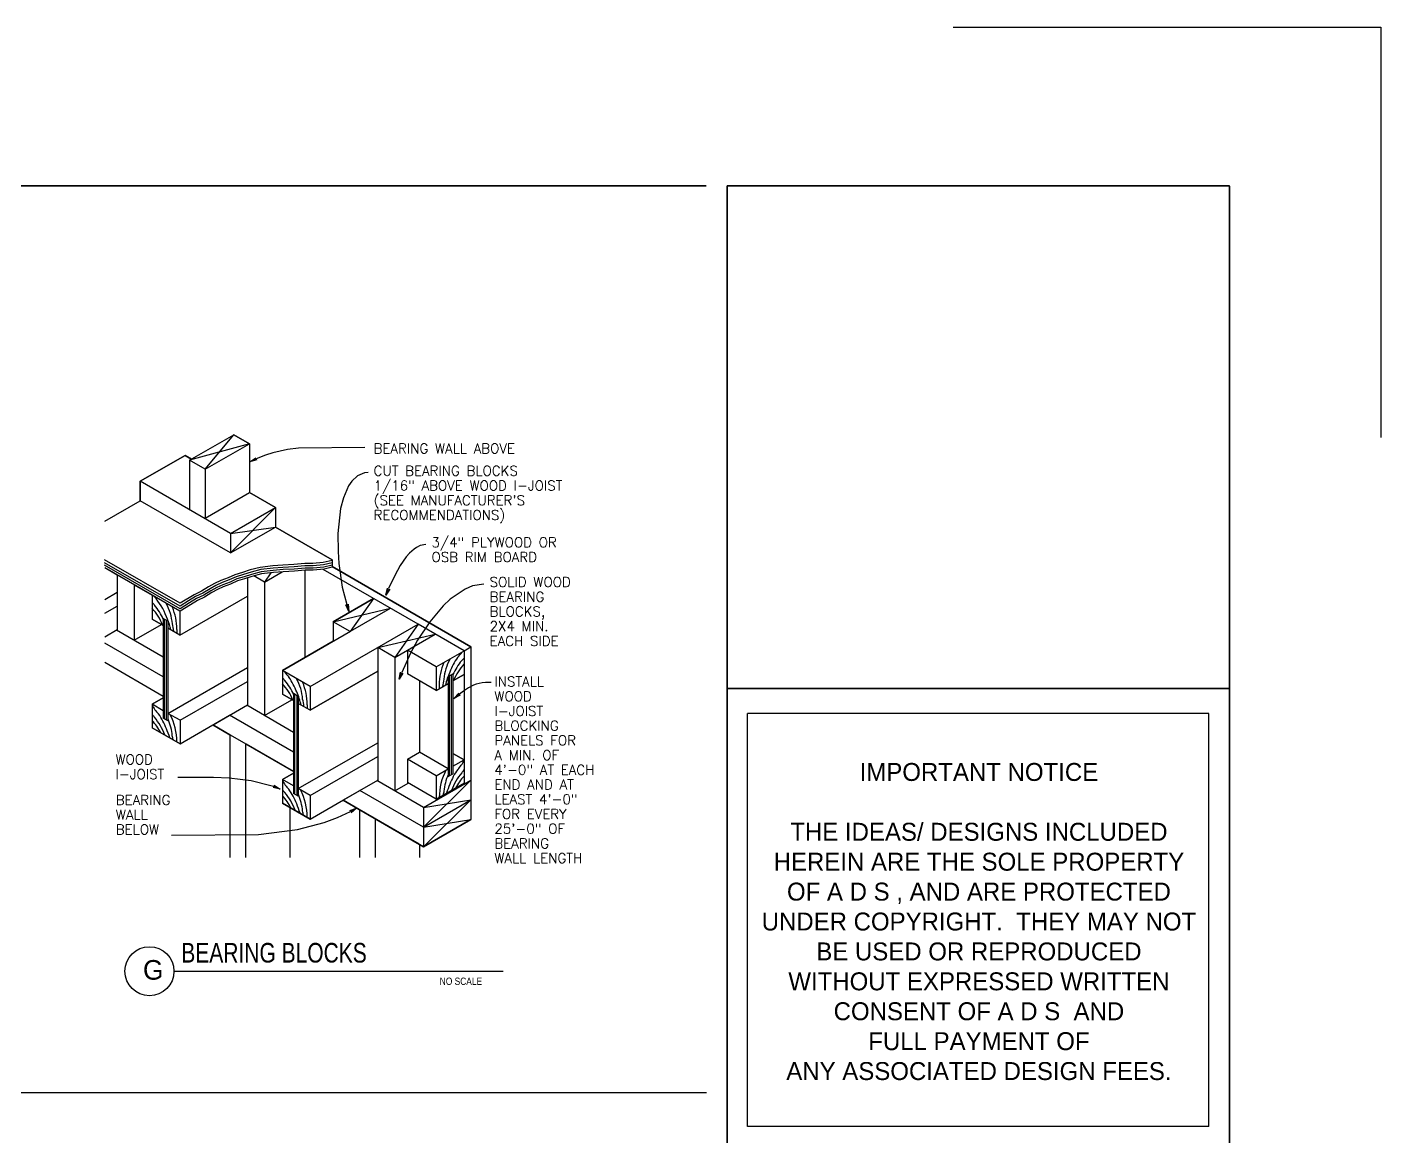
# Model space of a CAD drawing. Header units: inches. Extents: x -1842 to 12195, y -2228 to 2193.
# Drawn here: x 10698.5 to 11112.5, y 1203.9 to 1543.2 of the extents above; entities that cross this region are included whole.
import ezdxf
from ezdxf.enums import TextEntityAlignment as Align

# ---------------------------------------------------------------- set-up
doc = ezdxf.new("R2010")
doc.units = ezdxf.units.IN
doc.header["$LTSCALE"] = 6
doc.header["$MEASUREMENT"] = 0
doc.layers.add('M-TEXT', color=7, linetype='Continuous', lineweight=30)
for name, color, linetype in [('N', 3, 'Continuous'), ('R-AGSHEAVY', 1, 'Continuous'), ('R-AGSMEDIUM', 2, 'Continuous'), ('R-AGSPATT', 4, 'Continuous'), ('R-AGSTEXT', 6, 'Continuous'), ('SEC', 7, 'Continuous'), ('TITLE', 7, 'Continuous'), ('Title Block', 7, 'Continuous')]:
    doc.layers.add(name, color=color, linetype=linetype)
doc.styles.add('AGSROMANS', font='romans')
doc.styles.add('BOLD', font='')
doc.styles.add('HS-DESIGN-PLAN', font='GOTHIC.TTF', dxfattribs={"height": 0.09375})
doc.styles.add('NOTES', font='TXT', dxfattribs={"width": 0.75, "height": 5})
doc.styles.get('BOLD').set_extended_font_data('Futura Lt BT')

# ---------------------------------------------------------------- blocks, each defined once
blk = doc.blocks.new('AGSARROW')
for points in [[(-1, 0.17), (0, 0), (-1, -0.17)], [(0, 0), (-1, 0)]]:
    blk.add_lwpolyline(points)

msp = doc.modelspace()

# ---------------------------------------------------------------- linework, layer by layer
msp.add_lwpolyline([(9411.2171747, 1494.6223555, 0.5, 0.5, 0), (10906.2764094, 1494.6223555, 0, 0, 0), (10906.2764094, 368.173134, 0.5, 0.5, 0), (9411.2171747, 368.173134, 0.5, 0.5, 0)], format="xyseb")
at = {"layer": 'M-TEXT'}
msp.add_line((10102.3209506, 1217.4849662), (10906.2764094, 1217.4849662), dxfattribs=at)
at = {"layer": 'R-AGSHEAVY'}
for p, q in [((10748.2000543, 1410.749314), (10761.7515518, 1418.5681599)), ((10761.7515518, 1418.5681599), (10766.555058, 1415.7982548)), ((10733.140887, 1404.3417172), (10746.8238673, 1412.2306873)), ((10746.8238673, 1412.2306873), (10748.8048754, 1411.0999349)), ((10766.555058, 1415.7982548), (10766.555058, 1400.8618049)), ((10748.2000543, 1410.749314), (10748.2000543, 1395.6024915)), ((10733.140887, 1398.3899276), (10733.140887, 1404.3417172)), ((10766.555058, 1400.8618049), (10774.4527935, 1396.2949678)), ((10722.3067015, 1392.1313447), (10733.140887, 1398.3899276)), ((10774.4527935, 1396.2949678), (10774.4527935, 1390.3431781)), ((10774.4527935, 1390.3431781), (10791.7909966, 1380.3329517)), ((10791.7909966, 1380.3329517), (10791.7909966, 1378.2292263)), ((10726.0758761, 1375.6609283), (10722.3067015, 1377.8347778)), ((10791.7909966, 1378.2292263), (10834.2073589, 1353.7295916)), ((10731.2562997, 1372.6631197), (10736.7785788, 1369.4724696)), ((10736.7785788, 1369.4724696), (10736.7785788, 1362.2058516)), ((10765.9151748, 1369.244566), (10765.9151748, 1343.1496062)), ((10804.4571763, 1368.5082621), (10792.1065554, 1361.390658)), ((10736.7785788, 1362.2058516), (10740.1445393, 1360.2599057)), ((10740.1445393, 1360.2599057), (10740.1445393, 1334.1824769)), ((10792.1065554, 1361.390658), (10792.1065554, 1355.4038063)), ((10792.1065554, 1355.4038063), (10776.6266431, 1346.4717391)), ((10832.1299301, 1352.528715), (10832.1299301, 1345.2533315)), ((10834.2073589, 1353.7295916), (10834.2073589, 1300.9348509)), ((10740.1445393, 1338.565238), (10722.3067015, 1348.8734922)), ((10776.6266431, 1346.4717391), (10776.6266431, 1339.1963556)), ((10805.7895357, 1346.217539), (10785.1291997, 1334.3051942)), ((10823.6273735, 1340.3621701), (10827.3176584, 1342.4834265)), ((10832.1299301, 1345.2533315), (10828.7552041, 1343.3073856)), ((10828.7552041, 1343.2986201), (10828.7552041, 1317.2474878)), ((10740.1445393, 1338.0743688), (10736.7785788, 1336.1284228)), ((10776.6266431, 1339.1963556), (10780.0013691, 1337.2504097)), ((10736.7785788, 1336.1284228), (10736.7785788, 1328.9494601)), ((10780.0013691, 1337.2416442), (10780.0013691, 1311.1905119)), ((10785.1291997, 1334.3051942), (10781.4389148, 1336.4264506)), ((10745.2811354, 1324.0582987), (10760.4542545, 1332.8150554)), ((10755.2913618, 1329.8347778), (10760.5506752, 1326.7843761)), ((10736.7785788, 1328.9494601), (10745.2811354, 1324.0582987)), ((10760.5506752, 1326.7843761), (10760.5506752, 1289.3117683)), ((10765.2928228, 1324.0582987), (10780.0013691, 1315.5645076)), ((10828.7552041, 1321.1393797), (10832.1299301, 1319.1846683)), ((10832.1299301, 1319.1846683), (10832.1299301, 1312.014471)), ((10780.0013691, 1315.0824038), (10776.6266431, 1313.1276924)), ((10776.6266431, 1313.1276924), (10776.6266431, 1305.9574951)), ((10785.1291997, 1301.0488027), (10800.3023187, 1309.8143249)), ((10832.1299301, 1312.014471), (10823.6273735, 1307.1057786)), ((10776.6266431, 1305.9574951), (10785.1291997, 1301.0488027)), ((10795.1306606, 1306.8252819), (10819.7793092, 1292.5988392)), ((10834.2073589, 1300.9348509), (10819.7793092, 1292.5988392)), ((10818.5083085, 1293.317612), (10818.5083085, 1289.3117683))]:
    msp.add_line(p, q, dxfattribs=at)
for points in [[(10791.7909966, 1378.0188538), (10789.3454159, 1377.4315638), (10786.040814, 1377.1335361), (10783.5338746, 1377.116005), (10780.2731003, 1376.8179773), (10776.810719, 1376.6601978), (10773.8655035, 1376.4322943), (10770.1752187, 1376.0027837), (10767.2913618, 1375.2401832), (10765.0298571, 1374.5038794), (10762.8209455, 1373.8376997), (10760.7610477, 1372.8910233), (10758.5258396, 1372.0845952), (10756.7639696, 1371.2781672), (10755.0196306, 1370.2701321), (10752.7844225, 1368.8676485), (10750.5842764, 1367.850848), (10748.4717855, 1366.5623162), (10745.2811354, 1364.5725426)], [(10832.1299301, 1345.2533315), (10828.7552041, 1343.3073856), (10828.7552041, 1317.2474878)]]:
    msp.add_lwpolyline(points, dxfattribs=at)
at = {"layer": 'R-AGSMEDIUM'}
for p, q in [((10748.2000543, 1410.749314), (10761.7515518, 1418.5681599)), ((10752.994795, 1407.979409), (10761.7515518, 1418.5681599)), ((10766.555058, 1415.7982548), (10761.7515518, 1418.5681599)), ((10746.8238673, 1412.2306873), (10733.140887, 1404.3417172)), ((10748.8048754, 1411.0999349), (10746.8238673, 1412.2306873)), ((10766.555058, 1415.7982548), (10748.2000543, 1410.749314)), ((10752.994795, 1407.979409), (10766.555058, 1415.7982548)), ((10766.555058, 1415.7982548), (10766.555058, 1400.8618049)), ((10752.994795, 1407.979409), (10748.2000543, 1410.749314)), ((10748.2000543, 1410.749314), (10748.2000543, 1395.6024915)), ((10752.994795, 1407.979409), (10752.994795, 1393.0254279)), ((10760.7522822, 1388.3884667), (10733.140887, 1404.3417172)), ((10733.140887, 1404.3417172), (10733.140887, 1398.3899276)), ((10752.994795, 1393.0254279), (10766.555058, 1400.8618049)), ((10774.4527935, 1396.2949678), (10766.555058, 1400.8618049)), ((10722.3067015, 1392.1313447), (10733.140887, 1398.3899276)), ((10760.7522822, 1382.4454426), (10733.140887, 1398.3899276)), ((10774.4527935, 1396.2949678), (10760.7522822, 1382.4454426)), ((10760.7522822, 1388.3884667), (10774.4527935, 1396.2862022)), ((10774.4527935, 1396.2949678), (10774.4527935, 1390.3431781)), ((10760.7522822, 1382.4454426), (10774.4527935, 1390.3431781)), ((10760.7522822, 1388.3884667), (10774.4527935, 1390.3431781)), ((10760.7522822, 1388.3884667), (10760.7522822, 1382.4454426)), ((10791.7909966, 1380.3329517), (10774.4527935, 1390.3431781)), ((10745.2811354, 1367.0093578), (10722.2102808, 1380.3241862)), ((10745.2811354, 1366.106509), (10722.2102808, 1379.4125718)), ((10791.7909966, 1380.3329517), (10791.7909966, 1378.2292263)), ((10745.2811354, 1365.3263775), (10722.2102808, 1378.6324404)), ((10736.7873443, 1369.4724696), (10722.3067015, 1377.8347778)), ((10726.0758761, 1375.6609283), (10726.0758761, 1358.6908772)), ((10765.9151748, 1374.7756106), (10765.9151748, 1335.6901467)), ((10771.0955985, 1373.5133754), (10767.8172932, 1375.4067282)), ((10771.0955985, 1373.5133754), (10776.5389878, 1376.6514323)), ((10773.1029031, 1376.344639), (10771.0955985, 1373.5133754)), ((10783.4637504, 1377.116005), (10783.4637504, 1350.4162241)), ((10818.1226255, 1360.6192921), (10789.0473881, 1377.3965017)), ((10834.2073589, 1353.7295916), (10791.7909966, 1378.2292263)), ((10731.2562997, 1372.6631197), (10731.2562997, 1355.7018341)), ((10771.0955985, 1373.5133754), (10771.0955985, 1332.7011036)), ((10722.3067015, 1368.2277654), (10726.0758761, 1370.4103805)), ((10745.2636044, 1364.5813081), (10736.7610477, 1369.4812351)), ((10736.7785788, 1369.4724696), (10736.7785788, 1362.2058516)), ((10745.2811354, 1364.5725426), (10736.7873443, 1369.4724696)), ((10745.2636044, 1357.3146902), (10765.9151748, 1369.244566)), ((10792.1065554, 1361.390658), (10804.4571763, 1368.5082621)), ((10804.4571763, 1368.5082621), (10797.2782136, 1358.3928494)), ((10722.3067015, 1363.9677216), (10726.0758761, 1366.1503366)), ((10740.1445393, 1360.2599057), (10736.7785788, 1362.2058516)), ((10741.5733195, 1361.574734), (10740.1357738, 1362.4074586)), ((10741.582085, 1361.557203), (10740.1445393, 1362.3986931)), ((10740.1445393, 1362.3986931), (10740.1445393, 1360.2949678)), ((10740.5214568, 1331.6492409), (10740.5214568, 1362.179555)), ((10745.2636044, 1364.5813081), (10745.2636044, 1357.3146902)), ((10792.1065554, 1361.390658), (10809.6376, 1365.519219)), ((10797.3921653, 1358.4629736), (10809.6376, 1365.519219)), ((10722.3067015, 1356.7975244), (10726.0758761, 1358.9713739)), ((10740.1445393, 1350.5740035), (10725.8304415, 1358.8311255)), ((10731.2562997, 1355.7018341), (10739.6624356, 1360.5491679)), ((10740.1445393, 1360.2949678), (10740.1445393, 1338.2759758)), ((10741.1876365, 1331.263558), (10741.1876365, 1361.7938721)), ((10745.2636044, 1357.3146902), (10741.5733195, 1359.4359466)), ((10741.582085, 1361.557203), (10741.582085, 1331.0356544)), ((10776.6266431, 1346.4717391), (10797.3921653, 1358.4629736)), ((10785.1291997, 1341.5630466), (10818.1226255, 1360.6192921)), ((10797.2782136, 1358.3928494), (10792.1065554, 1361.390658)), ((10792.1065554, 1361.390658), (10792.1065554, 1355.4038063)), ((10818.1226255, 1360.6192921), (10810.9524283, 1350.4951138)), ((10832.1299301, 1352.528715), (10818.1226255, 1360.6192921)), ((10740.1445393, 1344.5433242), (10722.3067015, 1354.8428129)), ((10805.7895357, 1353.4929225), (10823.3030492, 1357.6214835)), ((10810.9524283, 1350.4951138), (10823.3030492, 1357.6214835)), ((10810.9524283, 1350.4951138), (10805.7895357, 1353.4929225)), ((10805.7895357, 1353.4929225), (10805.7895357, 1312.6806507)), ((10810.9524283, 1350.4951138), (10810.9524283, 1309.6916076)), ((10823.6273735, 1347.6200225), (10814.8004926, 1352.730322)), ((10814.8004926, 1352.730322), (10814.8004926, 1345.4724696)), ((10823.6273735, 1347.6200225), (10832.1299301, 1352.528715)), ((10832.1299301, 1352.528715), (10834.2073589, 1353.7295916)), ((10832.1299301, 1352.528715), (10832.1299301, 1311.7164433)), ((10832.1299301, 1352.528715), (10832.1299301, 1345.2533315)), ((10834.2073589, 1353.7295916), (10834.2073589, 1312.9173198)), ((10740.1445393, 1338.565238), (10722.3067015, 1348.8734922)), ((10741.582085, 1333.3585178), (10765.9151748, 1347.4008845)), ((10785.1291997, 1341.5630466), (10776.6266431, 1346.4717391)), ((10776.6266431, 1346.4717391), (10776.6266431, 1339.1963556)), ((10785.1291997, 1334.3051942), (10805.7895357, 1346.217539)), ((10823.6273735, 1347.6200225), (10823.6273735, 1340.3621701)), ((10745.2811354, 1331.2372614), (10765.9151748, 1343.1496062)), ((10785.1291997, 1341.5630466), (10785.1291997, 1334.3051942)), ((10823.6273735, 1340.3621701), (10814.8004926, 1345.4724696)), ((10818.4907775, 1343.3336821), (10818.4907775, 1321.5250627)), ((10823.6273735, 1340.3621701), (10827.3176584, 1342.4834265)), ((10827.3176584, 1344.6222139), (10828.7552041, 1345.446173)), ((10827.3176584, 1344.6222139), (10827.3176584, 1314.0743688)), ((10827.6858103, 1314.3022724), (10827.6858103, 1344.8325865)), ((10828.35199, 1314.6791898), (10828.35199, 1345.2182694)), ((10828.7552041, 1345.446173), (10828.7552041, 1343.2986201)), ((10828.7552041, 1343.3073856), (10832.1299301, 1345.2533315)), ((10828.7552041, 1343.2986201), (10828.7552041, 1321.1218487)), ((10736.7785788, 1336.1284228), (10740.1445393, 1338.0743688)), ((10740.1445393, 1338.2759758), (10740.1445393, 1331.8596135)), ((10771.0955985, 1332.7011036), (10779.5017344, 1337.5484374)), ((10780.0013691, 1337.2504097), (10776.6266431, 1339.1963556)), ((10781.4389148, 1338.565238), (10780.0013691, 1339.3891971)), ((10780.0013691, 1339.3891971), (10780.0013691, 1337.2416442)), ((10780.4045832, 1308.6222139), (10780.4045832, 1339.1612935)), ((10781.0707629, 1308.2452965), (10781.0707629, 1338.7756106)), ((10781.4389148, 1338.565238), (10781.4389148, 1308.0173929)), ((10736.7610477, 1336.1459539), (10736.7610477, 1328.9669911)), ((10740.1445393, 1334.1824769), (10736.7785788, 1336.1284228)), ((10745.2811354, 1331.2372614), (10741.582085, 1333.3585178)), ((10755.4053136, 1329.8961365), (10765.9151748, 1335.979409)), ((10780.0013691, 1327.5645076), (10765.6785057, 1335.8303951)), ((10780.0013691, 1337.2416442), (10780.0013691, 1315.0648728)), ((10785.1291997, 1334.3051942), (10781.4389148, 1336.4264506)), ((10741.582085, 1331.0356544), (10740.1445393, 1331.8596135)), ((10745.2811354, 1331.2372614), (10745.2811354, 1324.0582987)), ((10745.2811354, 1324.0582987), (10755.3527205, 1329.8698399)), ((10760.5594407, 1326.7756106), (10755.2913618, 1329.8347778)), ((10780.0013691, 1321.5425938), (10760.4542545, 1332.8150554)), ((10745.2811354, 1324.0582987), (10736.7785788, 1328.9494601)), ((10760.5506752, 1326.7843761), (10760.5506752, 1289.3117683)), ((10765.4681332, 1323.9531124), (10760.7259857, 1326.7054864)), ((10765.2928228, 1324.0582987), (10765.2928228, 1289.3117683)), ((10780.0013691, 1315.5645076), (10765.4768987, 1323.9443469)), ((10781.4389148, 1310.3577873), (10805.7895357, 1324.400154)), ((10814.8004926, 1319.3950408), (10818.4907775, 1321.5250627)), ((10827.3176584, 1316.4147632), (10818.4907775, 1321.5250627)), ((10832.1299301, 1319.1846683), (10828.7552041, 1321.1393797)), ((10828.7552041, 1321.1218487), (10828.7552041, 1314.9070934)), ((10785.1291997, 1308.2277654), (10805.7895357, 1320.1401102)), ((10823.6273735, 1314.2847413), (10814.8004926, 1319.3950408)), ((10814.8004926, 1319.3950408), (10814.8004926, 1312.1371884)), ((10828.7552041, 1317.2474878), (10832.1299301, 1319.1846683)), ((10832.1299301, 1319.1846683), (10832.1299301, 1312.014471)), ((10776.6266431, 1313.1276924), (10780.0013691, 1315.0824038)), ((10776.6266431, 1313.1276924), (10776.6266431, 1305.9574951)), ((10780.0013691, 1311.1905119), (10776.6266431, 1313.1276924)), ((10780.0013691, 1315.0648728), (10780.0013691, 1308.8501175)), ((10795.3235021, 1306.9392336), (10805.7895357, 1312.969913)), ((10819.7793092, 1304.5900737), (10805.5178045, 1312.8208991)), ((10819.7793092, 1304.5900737), (10834.2073589, 1312.9173198)), ((10819.7793092, 1298.5593943), (10834.2073589, 1312.9173198)), ((10823.6273735, 1314.2847413), (10827.3176584, 1316.4147632)), ((10823.6273735, 1314.2847413), (10823.6273735, 1307.1057786)), ((10827.3176584, 1314.0743688), (10828.7552041, 1314.9070934)), ((10832.1299301, 1311.7164433), (10834.2073589, 1312.9173198)), ((10834.2073589, 1312.9173198), (10834.2073589, 1300.9348509)), ((10781.4389148, 1308.0173929), (10780.0013691, 1308.8501175)), ((10785.1291997, 1308.2277654), (10781.4389148, 1310.3577873)), ((10819.7793092, 1298.5593943), (10800.3023187, 1309.8143249)), ((10810.9524283, 1309.6916076), (10815.0634583, 1312.0670642)), ((10823.6273735, 1307.1057786), (10814.8004926, 1312.2160781)), ((10823.6273735, 1307.1057786), (10832.1299301, 1312.014471)), ((10785.1291997, 1301.0488027), (10776.6266431, 1305.9574951)), ((10778.8793823, 1304.6601978), (10778.8793823, 1289.3117683)), ((10785.1291997, 1308.2277654), (10785.1291997, 1301.0488027)), ((10785.1291997, 1301.0488027), (10795.3235021, 1306.9392336)), ((10800.0744152, 1303.9852526), (10795.1306606, 1306.8252819)), ((10819.7793092, 1298.5593943), (10834.1985934, 1306.877875)), ((10819.7793092, 1304.5900737), (10834.1985934, 1306.877875)), ((10819.7793092, 1292.5988392), (10834.1985934, 1306.877875)), ((10819.7793092, 1304.5900737), (10819.7793092, 1292.5988392)), ((10818.4557154, 1293.3614396), (10800.0744152, 1303.9852526)), ((10800.188367, 1303.9151285), (10800.188367, 1289.3117683)), ((10804.9305145, 1301.17152), (10804.9305145, 1289.3117683)), ((10819.7793092, 1292.5988392), (10834.2073589, 1300.9348509)), ((10819.7793092, 1298.5593943), (10834.2073589, 1300.9348509)), ((10819.7793092, 1292.5988392), (10818.5083085, 1293.317612)), ((10818.5083085, 1293.317612), (10818.5083085, 1289.3117683))]:
    msp.add_line(p, q, dxfattribs=at)
for points in [[(10791.7909966, 1380.1313447), (10789.012326, 1379.4563995), (10785.9356277, 1379.1671372), (10783.4286884, 1379.1671372), (10780.1240865, 1378.8515784), (10776.6880017, 1378.7200956), (10773.655131, 1378.4658954), (10769.7807702, 1378.0100883), (10766.7128374, 1377.2036602), (10764.4162705, 1376.4585908), (10762.0846416, 1375.7485835), (10759.9809163, 1374.7756106), (10757.7632391, 1373.9691825), (10755.8260587, 1373.1101613), (10753.9590025, 1372.0232366), (10751.802684, 1370.6821117), (10749.6025379, 1369.64778), (10745.2811354, 1367.0093578)], [(10791.7909966, 1379.3950408), (10789.1613399, 1378.7551577), (10785.9794553, 1378.474661), (10783.4812815, 1378.4571299), (10780.1854451, 1378.1591022), (10776.7581259, 1378.0013228), (10773.7427862, 1377.7558881), (10769.9736117, 1377.317612), (10766.9933341, 1376.5462461), (10764.7055328, 1375.7924111), (10762.4352625, 1375.1087004), (10760.3490682, 1374.144493), (10758.1226255, 1373.3380649), (10756.2643348, 1372.5053403), (10754.4674027, 1371.4534776), (10752.2584911, 1370.1035872), (10750.058345, 1369.06049), (10747.9020266, 1367.7456617), (10745.2811354, 1366.106509)], [(10791.7909966, 1378.7113301), (10789.2489951, 1378.088978), (10786.0057519, 1377.7821847), (10783.5163436, 1377.7734192), (10780.2292727, 1377.4578604), (10776.7844225, 1377.317612), (10773.8129104, 1377.0721774), (10770.0700324, 1376.6426668), (10767.1511135, 1375.8713008), (10764.8808432, 1375.1437625), (10762.628104, 1374.4600518), (10760.5682063, 1373.5133754), (10758.3242325, 1372.6981818), (10756.518535, 1371.8654572), (10754.7478995, 1370.8574221), (10752.5389878, 1369.4724696), (10750.3300762, 1368.438138), (10748.2175854, 1367.1408407), (10745.2811354, 1365.3263775)], [(10791.7909966, 1378.0188538), (10789.3454159, 1377.4315638), (10786.040814, 1377.1335361), (10783.5338746, 1377.116005), (10780.2731003, 1376.8179773), (10776.810719, 1376.6601978), (10773.8655035, 1376.4322943), (10770.1752187, 1376.0027837), (10767.2913618, 1375.2401832), (10765.0298571, 1374.5038794), (10762.8209455, 1373.8376997), (10760.7610477, 1372.8910233), (10758.5258396, 1372.0845952), (10756.7639696, 1371.2781672), (10755.0196306, 1370.2701321), (10752.7844225, 1368.8676485), (10750.5842764, 1367.850848), (10748.4717855, 1366.5623162), (10745.2811354, 1364.5725426)]]:
    msp.add_lwpolyline(points, dxfattribs=at)
at = {"layer": 'R-AGSPATT'}
for centre, radius, start, end in [((10743.7853132, 1372.5761845), 8.7956429, 217.4004, 224.507327778), ((10722.2637126, 1355.7399265), 20.1865004, 20.817786111, 41.605288889), ((10743.7853401, 1372.5761524), 8.7956429, 224.507327778, 224.618758333), ((10723.149887, 1354.5758163), 18.6118915, 24.055861111, 39.487813889), ((10726.9832685, 1359.3485354), 16.01841, 5.057675, 28.276827778), ((10723.5506899, 1353.4337425), 17.8456263, 23.175088889, 42.070061111), ((10719.1115891, 1353.2745987), 24.038152, 15.50085, 23.641297222), ((10726.413328, 1358.8717986), 17.94489, 0.636113889, 22.954730556), ((10728.5743386, 1356.5025269), 14.0689488, 10.371766667, 13.131725), ((10726.389649, 1356.6621392), 17.0495835, 6.191519444, 13.909461111), ((10701.8484755, 1356.596193), 42.5805838, 1.732819444, 3.331936111), ((10841.9238119, 1342.3979629), 16.01841, 151.723172222, 174.942325), ((10846.6433678, 1338.789354), 20.1865004, 144.625122222, 159.182213889), ((10823.500893, 1357.248246), 9.5144845, 314.618391667, 327.406894445), ((10825.1217673, 1355.625612), 8.7956429, 315.492672222, 322.5996), ((10785.2556802, 1351.1912701), 9.5144845, 212.593105555, 225.381608333), ((10842.4937525, 1341.9212261), 17.94489, 157.045269444, 179.363886111), ((10849.7954914, 1336.3240262), 24.038152, 156.358702778, 166.421238889), ((10845.7571935, 1337.6252439), 18.6118915, 140.512186111, 155.968686111), ((10845.3563905, 1336.48317), 17.8456263, 137.929938889, 156.824911111), ((10825.1217403, 1355.6255799), 8.7956429, 315.381241667, 315.492672222), ((10783.6348059, 1349.5686361), 8.7956429, 217.4004, 224.507327778), ((10763.4001827, 1330.4261941), 17.8456263, 23.175088889, 42.070061111), ((10783.6348329, 1349.568604), 8.7956429, 224.507327778, 224.618758333), ((10762.9993797, 1331.568268), 18.6118915, 24.031313889, 39.487813889), ((10762.1132054, 1332.7323782), 20.1865004, 20.817786111, 35.374877778), ((10766.8327613, 1336.340987), 16.01841, 5.057675, 28.276827778), ((10766.2628207, 1335.8642502), 17.94489, 0.636113889, 22.954730556), ((10867.058605, 1339.6456205), 42.5805838, 176.668063889, 178.267180556), ((10842.5174314, 1339.7115667), 17.0495835, 166.090538889, 173.808480556), ((10758.9610818, 1330.2670503), 24.038152, 13.578761111, 23.641297222), ((10766.2391418, 1333.6545908), 17.0495835, 6.191519444, 13.909461111), ((10745.3852398, 1339.9633072), 9.5144845, 205.210436111, 225.381608333), ((10722.242765, 1321.5044152), 20.1865004, 20.817786111, 35.374877778), ((10741.6979682, 1333.5886446), 42.5805838, 1.732819444, 3.331936111), ((10723.5297422, 1319.1982312), 17.8456263, 27.687525, 42.070061111), ((10743.7643924, 1338.3406411), 8.7956429, 217.410069444, 224.618758333), ((10723.1289393, 1320.3403051), 18.6118915, 20.171883333, 39.487813889), ((10726.9623208, 1325.1130241), 16.01841, 5.057675, 23.761022222), ((10726.3923803, 1324.6362873), 17.94489, 359.883547222, 27.630922222), ((10719.0906414, 1319.0390874), 24.038152, 16.508955556, 23.641297222), ((10726.3687013, 1322.4266279), 17.0495835, 9.593902778, 13.909461111), ((10823.5218407, 1323.0127348), 9.5144845, 314.618391667, 334.789563889), ((10785.2347325, 1316.9557589), 9.5144845, 205.210436111, 225.381608333), ((10842.5147001, 1307.6857148), 17.94489, 152.369077778, 180.116452778), ((10841.9447596, 1308.1624517), 16.01841, 156.238977778, 174.942325), ((10846.6643155, 1304.5538428), 20.1865004, 144.625122222, 159.182213889), ((10845.7781412, 1303.3897326), 18.6118915, 140.512186111, 159.828116667), ((10845.3773382, 1302.2476587), 17.8456263, 137.929938889, 152.312475), ((10825.142688, 1321.3900686), 8.7956429, 315.381241667, 315.492672222), ((10825.142715, 1321.3901007), 8.7956429, 315.492672222, 322.5996), ((10783.6138582, 1315.3331248), 8.7956429, 217.4004, 224.507327778), ((10783.6138852, 1315.3330927), 8.7956429, 224.507327778, 224.618758333), ((10762.978432, 1297.3327567), 18.6118915, 20.171883333, 39.487813889), ((10762.0922577, 1298.4968669), 20.1865004, 20.817786111, 35.374877778), ((10766.8118136, 1302.1054758), 16.01841, 5.057675, 23.761022222), ((10766.2418731, 1301.6287389), 17.94489, 359.883547222, 27.630922222), ((10842.5383791, 1305.4760554), 17.0495835, 166.090538889, 170.406097222), ((10849.8164391, 1302.0885149), 24.038152, 156.358702778, 163.491044444), ((10763.379235, 1296.1906828), 17.8456263, 27.687525, 42.070061111), ((10758.9401341, 1296.031539), 24.038152, 16.508955556, 23.641297222), ((10766.2181941, 1299.4190795), 17.0495835, 9.593902778, 13.909461111)]:
    msp.add_arc(centre, radius, start, end, dxfattribs=at)
at = {"layer": 'R-AGSTEXT'}
for points in [[(10801.7571247, 1414.6236748), (10781.5478713, 1414.4024468), (10778.1841285, 1414.048445), (10773.6629226, 1413.067957), (10771.4418186, 1412.3282383), (10768.5982186, 1411.1944767)], [(10802.8618512, 1406.9801394), (10801.6817006, 1406.8611317), (10799.5811772, 1405.99792), (10797.8163007, 1404.3816829), (10796.8198322, 1402.9335893), (10795.2420152, 1399.2768686), (10794.4068693, 1395.9816592), (10793.5762293, 1388.3890558), (10793.6031276, 1382.8953047), (10793.8612428, 1379.1751908), (10794.9132415, 1371.9022605), (10796.3173173, 1366.6742366)], [(10820.480551, 1385.0312716), (10818.697651, 1384.655256), (10817.5669801, 1384.0928223), (10816.839021, 1383.5951403), (10815.4452455, 1382.3412302), (10814.4544382, 1381.2060677), (10812.613585, 1378.5519996), (10810.9612687, 1375.5662604), (10809.055328, 1371.4922322)], [(10838.1781405, 1372.8734922), (10834.7292983, 1372.313581), (10832.4357971, 1371.3646761), (10827.9344915, 1368.2862022), (10825.7586655, 1366.2458997), (10821.636614, 1361.3863294), (10817.9272915, 1355.7856937), (10815.7468714, 1351.8165624), (10813.0815395, 1345.8204359)], [(10840.4221142, 1342.7726887), (10838.7419957, 1342.7925164), (10837.7224999, 1342.6980707), (10835.8828723, 1342.2795469), (10835.0440577, 1341.9682518), (10833.4817204, 1341.173552), (10832.0108298, 1340.1919828), (10830.7693718, 1339.2243689)], [(10744.5974247, 1313.8114031), (10755.4740791, 1313.8301179), (10760.3364069, 1313.6190666), (10767.013787, 1312.8394041), (10773.0626466, 1311.3039587), (10773.8938632, 1311.0859464)], [(10742.718046, 1296.1401102), (10769.2613679, 1296.2894006), (10781.2567867, 1297.8127017), (10789.3820424, 1299.9698601), (10793.4002455, 1301.4899405), (10797.396607, 1303.3188791)]]:
    msp.add_lwpolyline(points, dxfattribs=at)
at = {"layer": 'SEC', "color": 7}
msp.add_circle((10735.9233265, 1254.5122173), 7.5, dxfattribs=at)
at = {"layer": 'TITLE'}
msp.add_line((10743.457844, 1254.5602346), (10844.0609706, 1254.5602346), dxfattribs=at)
at = {"layer": 'Title Block'}
for p, q in [((10981.7325676, 1543.1993155), (11112.5361526, 1543.1993155)), ((10981.7325676, 1543.1993155), (11112.5361526, 1543.1993155)), ((10981.7325676, 1543.1993155), (11112.5361526, 1543.1993155)), ((10981.7325676, 1543.1993155), (11112.5361526, 1543.1993155)), ((10981.7325676, 1543.1993155), (11112.5361526, 1543.1993155)), ((10981.7325676, 1543.1993155), (11112.5361526, 1543.1993155)), ((10981.7325676, 1543.1993155), (11112.5361526, 1543.1993155)), ((10981.7325676, 1543.1993155), (11112.5361526, 1543.1993155)), ((11112.5361526, 1543.1993155), (11112.5361526, 1417.7088355)), ((11112.5361526, 1543.1993155), (11112.5361526, 1417.7088355)), ((11112.5361526, 1543.1993155), (11112.5361526, 1417.7088355)), ((11112.5361526, 1543.1993155), (11112.5361526, 1417.7088355)), ((11112.5361526, 1543.1993155), (11112.5361526, 1417.7088355)), ((11112.5361526, 1543.1993155), (11112.5361526, 1417.7088355)), ((11112.5361526, 1543.1993155), (11112.5361526, 1417.7088355)), ((11112.5361526, 1543.1993155), (11112.5361526, 1417.7088355)), ((11112.5361526, 1543.1993155), (11112.5361526, 1417.7088355)), ((11112.5361526, 1543.1993155), (11112.5361526, 1417.7088355)), ((11112.5361526, 1543.1993155), (11112.5361526, 1417.7088355)), ((11112.5361526, 1543.1993155), (11112.5361526, 1417.7088355)), ((11112.5361526, 1543.1993155), (11112.5361526, 1417.7088355)), ((11112.5361526, 1543.1993155), (11112.5361526, 1417.7088355)), ((11112.5361526, 1543.1993155), (11112.5361526, 1417.7088355)), ((11112.5361526, 1543.1993155), (11112.5361526, 1417.7088355)), ((11112.5361526, 1543.1993155), (11112.5361526, 1417.7088355)), ((11112.5361526, 1543.1993155), (11112.5361526, 1417.7088355)), ((11112.5361526, 1543.1993155), (11112.5361526, 1417.7088355)), ((11112.5361526, 1543.1993155), (11112.5361526, 1417.7088355)), ((11112.5361526, 1543.1993155), (11112.5361526, 1417.7088355)), ((11112.5361526, 1543.1993155), (11112.5361526, 1417.7088355)), ((11112.5361526, 1543.1993155), (11112.5361526, 1417.7088355)), ((11112.5361526, 1543.1993155), (11112.5361526, 1417.7088355)), ((11112.5361526, 1543.1993155), (11112.5361526, 1417.7088355)), ((11112.5361526, 1543.1993155), (11112.5361526, 1417.7088355)), ((11112.5361526, 1543.1993155), (11112.5361526, 1417.7088355)), ((11112.5361526, 1543.1993155), (11112.5361526, 1417.7088355)), ((11112.5361526, 1543.1993155), (11112.5361526, 1417.7088355)), ((11112.5361526, 1543.1993155), (11112.5361526, 1417.7088355)), ((10912.6015344, 368.173124), (10912.6015344, 1494.6223455)), ((11066.2165344, 1494.6223455), (10912.6015344, 1494.6223455)), ((11066.2165344, 368.173124), (11066.2165344, 1494.6223455)), ((10912.6015344, 1340.9398455), (11066.2165344, 1340.9398455)), ((10912.6015344, 1340.9398455), (11066.2165344, 1340.9398455)), ((10912.6015344, 1340.9398455), (11066.2165344, 1340.9398455)), ((10912.6015344, 1340.9398455), (11066.2165344, 1340.9398455)), ((11066.2165344, 1340.9398455), (10912.6015344, 1340.9398455)), ((10918.8715344, 1207.0310955), (10918.8715344, 1333.3523455)), ((11059.9465344, 1333.3523455), (10918.8715344, 1333.3523455)), ((10918.8715344, 1207.0310955), (10918.8715344, 1333.3523455)), ((11059.9465344, 1207.0310955), (11059.9465344, 1333.3523455)), ((11059.9465344, 1207.0310955), (10918.8715344, 1207.0310955))]:
    msp.add_line(p, q, dxfattribs=at)
at = {"layer": 'Title Block', "const_width": 0.5}
for points in [[(10912.6015344, 1494.6223455), (11066.2165344, 1494.6223455)], [(10912.6015344, 368.173124), (10912.6015344, 1494.6223455)], [(11066.2165344, 368.173124), (11066.2165344, 1494.6223455)], [(10912.6015344, 1340.9398455), (11066.2165344, 1340.9398455)], [(10912.6015344, 1340.9398455), (11066.2165344, 1340.9398455)]]:
    msp.add_lwpolyline(points, dxfattribs=at)

# ---------------------------------------------------------------- block references
at = {"layer": 'R-AGSTEXT'}
for p, xscale, yscale, zscale, rotation in [((10766.6251821, 1410.2409137), 2.191382009910097, 2.191382009910097, 2.191382009910097, 205.7943489777874), ((10808.2263509, 1369.4637041), 2.191376131269062, 2.191376131269062, 2.191376131269062, 247.7721571286909), ((10796.8749995, 1364.5550116), 2.191374977525668, 2.191374977525668, 2.191374977525668, 284.7433455558751), ((10812.2584911, 1343.7894893), 2.191381413438793, 2.191381413438793, 2.191381413438793, 247.939571648277), ((10829.0444663, 1337.8727618), 2.191378786207072, 2.191378786207072, 2.191378786207072, 218.0816559089486), ((10775.8903392, 1310.1824769), 2.191386195207223, 2.191386195207223, 2.191386195207223, 335.651721625503), ((10799.2942837, 1304.4147632), 2.191378338847011, 2.191378338847011, 2.191378338847011, 30.00588736922973)]:
    msp.add_blockref('AGSARROW', p, dxfattribs=dict(at, xscale=xscale, yscale=yscale, zscale=zscale, rotation=rotation))

# ---------------------------------------------------------------- texts
at = {"layer": 'N', "color": 7, "style": 'NOTES', "width": 0.85}
msp.add_text('NO SCALE', height=2.25, dxfattribs=at).set_placement((10824.7199872, 1250.3246507))
at = {"layer": 'R-AGSTEXT', "style": 'AGSROMANS'}
for s, p in [('BEARING WALL ABOVE', (10804.4940344, 1415.8555636)), ('CUT BEARING BLOCKS ', (10804.4940344, 1409.0272217)), ('1/16" ABOVE WOOD I-JOIST ', (10804.4940344, 1404.5272217)), ("(SEE MANUFACTURER'S", (10804.4940344, 1400.0272217)), ('RECOMMENDATIONS)', (10804.4940344, 1395.5272217)), ('3/4" PLYWOOD OR ', (10822.1898279, 1387.152528)), ('OSB RIM BOARD', (10822.1898279, 1382.652528)), ('SOLID WOOD', (10839.9663071, 1375.0122797)), ('BEARING', (10839.9663071, 1370.5122797)), ('BLOCKS, ', (10839.9663071, 1366.0122797)), ('2X4 MIN. ', (10839.9663071, 1361.5122797)), ('EACH SIDE', (10839.9663071, 1357.0122797)), ('INSTALL ', (10841.4213838, 1344.5959174)), ('WOOD ', (10841.4213838, 1340.0959174)), ('I-JOIST ', (10841.4213838, 1335.5959174)), ('BLOCKING ', (10841.4213838, 1331.0959174)), ('PANELS FOR', (10841.4213838, 1326.5959174)), ('WOOD ', (10725.548551, 1320.7712278)), ('A MIN. OF', (10841.4213838, 1322.0959174)), ('4\'-0" AT EACH', (10841.4213838, 1317.5959174)), ('I-JOIST', (10725.548551, 1316.2712278)), ('END AND AT ', (10841.4213838, 1313.0959174)), ('BEARING', (10725.6449717, 1308.3680138)), ('LEAST 4\'-0" ', (10841.4213838, 1308.5959174)), ('WALL', (10725.6449717, 1303.8680138)), ('FOR EVERY', (10841.4213838, 1304.0959174)), ('BELOW', (10725.6449717, 1299.3680138)), ('25\'-0" OF ', (10841.4213838, 1299.5959174)), ('BEARING ', (10841.4213838, 1295.0959174)), ('WALL LENGTH', (10841.4213838, 1290.5959174))]:
    msp.add_text(s, height=3, dxfattribs=at).set_placement(p, align=Align.TOP_LEFT)
at = {"layer": 'TITLE', "style": 'BOLD', "width": 0.8}
msp.add_text('BEARING BLOCKS', height=6, dxfattribs=at).set_placement((10745.6745259, 1263.1738832), align=Align.TOP_LEFT)
at = {"layer": 'TITLE', "insert": (10733.9560626, 1257.9326501), "char_height": 6, "attachment_point": 1, "style": 'BOLD'}
msp.add_mtext('G', dxfattribs=at)
at = {"layer": 'Title Block', "insert": (10989.5996105, 1269.6830756), "char_height": 5.48625, "width": 1080.556998024, "attachment_point": 5, "style": 'HS-DESIGN-PLAN'}
msp.add_mtext('IMPORTANT NOTICE \\P\\P\\pxt2;THE IDEAS/ DESIGNS INCLUDED \\PHEREIN ARE THE SOLE PROPERTY \\POF A D S , AND ARE PROTECTED \\PUNDER COPYRIGHT.  THEY MAY NOT \\PBE USED OR REPRODUCED \\PWITHOUT EXPRESSED WRITTEN \\PCONSENT OF A D S  AND \\PFULL PAYMENT OF \\PANY ASSOCIATED DESIGN FEES.', dxfattribs=at)

doc.saveas('drawing.dxf')
